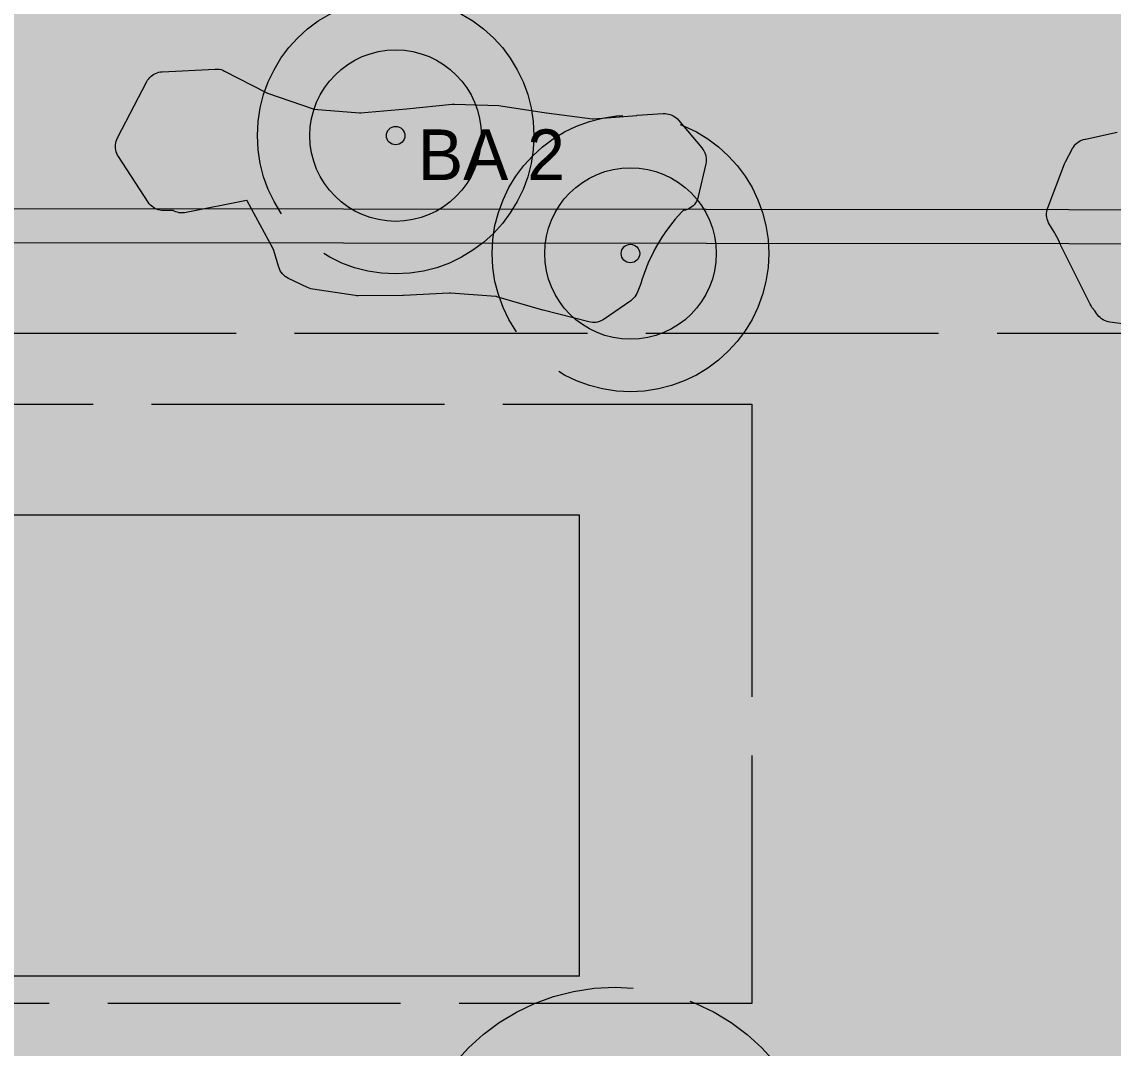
# Model space of a CAD drawing. Header units: metres. Extents: x 1 to 213, y 1 to 147.
# Drawn here: x 119.433 to 124.168, y 35.406 to 39.859 of the extents above; entities that cross this region are included whole.
import ezdxf

# ---------------------------------------------------------------- set-up
doc = ezdxf.new("R2010")
doc.units = ezdxf.units.M
doc.linetypes.add('DASHED', pattern=[1.524, 1.27, -0.254])
doc.layers.get('0').update_dxf_attribs({"lineweight": 0, "plot": 0})
for name, color, linetype, lineweight, plot in [('00-BASE-ARQUITECTURA', 8, 'Continuous', 0, False), ('PJ-ARBUSTOS', 82, 'Continuous', 0, False), ('PJ-COPA-ADULTA', 8, 'DASHED', 0, False), ('PJ-ETIQUETAS', 7, 'Continuous', 0, False), ('PJ-GRAVILLA', 42, 'Continuous', 0, False), ('PJ-MASAS', 92, 'Continuous', 0, False), ('PJ-MASAS-RELLENO', 92, 'Continuous', 0, False), ('PJ-PROTEGIDO', 30, 'DASHED', 0, False), ('PJ-VISIBILIDAD', 1, 'DASHED', 0, False)]:
    doc.layers.add(name, color=color, linetype=linetype, lineweight=lineweight, plot=plot)

# ---------------------------------------------------------------- blocks, each defined once
blk = doc.blocks.new('PJ_BA')
for radius in [0.372, 0.04]:
    blk.add_circle((0, 0), radius)
for tag, p, height in [('CODIGO', (0.15, 0.15), 0.2), ('ESPECIE', (0.15, -0.1), 0.15), ('ZONA', (0.15, -0.3), 0.15)]:
    blk.add_attdef(tag, p, '', height=height)

msp = doc.modelspace()

# ---------------------------------------------------------------- hatches: boundary and pattern name
at = {"layer": 'PJ-GRAVILLA'}
h = msp.add_hatch(dxfattribs=at)
h.set_pattern_fill('GRAVEL', scale=0.03)
h.paths.add_polyline_path([(110.243, 40.0403), (114.2999, 39.9962), (114.5204, 39.908), (129.9104, 39.908), (129.9544, 39.8198), (129.6458, 39.467), (129.6458, 39.2465), (129.9544, 38.4969), (140.1409, 15.9632), (139.7881, 15.9191), (134.5406, 16.6687), (130.7482, 16.8892), (127.7055, 17.5507), (127.4409, 17.7271), (125.9857, 18.1239), (123.7367, 19.1382), (121.9729, 20.1524), (120.0767, 21.5194), (118.4451, 22.9746), (116.8135, 24.7826), (114.9614, 27.3844), (114.344, 28.5309), (113.3739, 30.6917), (110.9045, 37.4385), (111.1249, 37.7472), (111.5218, 37.9677), (111.5218, 38.4087), (111.3454, 38.6291), (111.169, 38.6732), (110.7722, 38.4969), (110.5076, 38.6732), (110.0225, 39.8639), (110.243, 40.0403)])
at = {"layer": 'PJ-MASAS-RELLENO'}
for points in [[(124.047, 39.35), (124.0477, 39.3502), (124.1852, 39.3807), (124.187, 39.3811), (124.1888, 39.3818), (124.3855, 39.4659), (124.3897, 39.468), (124.5855, 39.5805), (124.591, 39.5834), (124.7799, 39.673), (124.789, 39.6767), (124.7984, 39.6792), (124.834, 39.6864), (124.8419, 39.6876), (124.8499, 39.688), (125.252, 39.688), (125.2602, 39.6875), (125.2683, 39.6863), (125.3895, 39.661), (125.3915, 39.6607), (125.5882, 39.63), (125.594, 39.6296), (125.7898, 39.6281), (125.7935, 39.6282), (125.9894, 39.6447), (125.995, 39.645), (126.1843, 39.6477), (126.1927, 39.6474), (126.2011, 39.6461), (126.3853, 39.6095), (126.3932, 39.6075), (126.4008, 39.6047), (126.5917, 39.5241), (126.596, 39.5222), (126.792, 39.4254), (126.7971, 39.4233), (126.993, 39.3582), (126.9951, 39.3576), (126.9972, 39.3575), (127.1934, 39.358), (127.1956, 39.3581), (127.1977, 39.3587), (127.3948, 39.4267), (127.3962, 39.4272), (127.3975, 39.4279), (127.595, 39.5308), (127.5986, 39.5326), (127.7898, 39.6205), (127.7975, 39.6235), (127.8054, 39.6258), (127.9886, 39.6675), (127.998, 39.6691), (128.0074, 39.6695), (128.1943, 39.6671), (128.2026, 39.6665), (128.3977, 39.6435), (128.4004, 39.6432), (128.5967, 39.6331), (128.6025, 39.6332), (128.7987, 39.6516), (128.8016, 39.652), (128.9873, 39.683), (128.9962, 39.684), (129.0053, 39.684), (129.0142, 39.6829), (129.2335, 39.6446), (129.241, 39.643), (129.2483, 39.6406), (129.2554, 39.6375), (129.2621, 39.6337), (129.2684, 39.6294), (129.2743, 39.6244), (129.2797, 39.6189), (129.2845, 39.6129), (129.2887, 39.6065), (129.2923, 39.5997), (129.3813, 39.4089), (129.3844, 39.4014), (129.3866, 39.3937), (129.3881, 39.3859), (129.3888, 39.3778), (129.3887, 39.3698), (129.3878, 39.3618), (129.386, 39.354), (129.3835, 39.3464), (129.3179, 39.1755), (129.3172, 39.1733), (129.3168, 39.1711), (129.2853, 38.9464), (129.2849, 38.9413), (129.283, 38.7281), (129.283, 38.7261), (129.2835, 38.7242), (129.3401, 38.5352), (129.3409, 38.5331), (129.3421, 38.5312), (129.4614, 38.3678), (129.4626, 38.3663), (129.4639, 38.365), (129.6252, 38.2138), (129.6256, 38.2135), (129.7774, 38.0694), (129.7823, 38.0644), (129.7867, 38.0589), (129.8996, 37.9059), (129.904, 37.8993), (129.9077, 37.8924), (129.9865, 37.7246), (129.9893, 37.7179), (129.9915, 37.7109), (130.0388, 37.5301), (130.0404, 37.5227), (130.0413, 37.5153), (130.0414, 37.5078), (130.0409, 37.5003), (130.0396, 37.4929), (130.0377, 37.4856), (130.0351, 37.4786), (129.9612, 37.3041), (129.9576, 37.2967), (129.9533, 37.2897), (129.8423, 37.1296), (129.8408, 37.1274), (129.7371, 36.9544), (129.7319, 36.9468), (129.6765, 36.8747), (129.6712, 36.8685), (129.6653, 36.8629), (129.6589, 36.8579), (129.5588, 36.7879), (129.5578, 36.7872), (129.5502, 36.7815), (129.5493, 36.7808), (129.5428, 36.7757), (129.5419, 36.7749), (129.5347, 36.7689), (129.5338, 36.7681), (129.4177, 36.6645), (129.4119, 36.6598), (129.4057, 36.6557), (129.3992, 36.6521), (129.3923, 36.6492), (129.247, 36.5953), (129.2381, 36.5926), (129.0265, 36.5412), (129.0199, 36.5398), (129.0133, 36.5391), (129.0065, 36.5389), (128.9027, 36.5403), (128.8946, 36.5409), (128.8867, 36.5422), (128.8789, 36.5443), (128.8714, 36.5472), (128.8642, 36.5508), (128.8575, 36.5551), (128.8433, 36.5652), (128.8417, 36.5662), (128.84, 36.5669), (128.8263, 36.5716), (128.8188, 36.5747), (128.8115, 36.5786), (128.8048, 36.5831), (128.7985, 36.5883), (128.7928, 36.5942), (128.7877, 36.6005), (128.7833, 36.6074), (128.7796, 36.6147), (128.7767, 36.6223), (128.7745, 36.6302), (128.7526, 36.7312), (128.7513, 36.7389), (128.7507, 36.7467), (128.751, 36.7546), (128.752, 36.7623), (128.78, 36.9193), (128.7817, 36.9265), (128.784, 36.9336), (128.7869, 36.9404), (128.7905, 36.9469), (128.7947, 36.9531), (128.8937, 37.0858), (128.8996, 37.0928), (128.9062, 37.099), (128.9135, 37.1045), (129.067, 37.2069), (129.0685, 37.208), (129.0684, 37.2099), (129.0533, 37.3981), (129.0531, 37.3999), (129.0522, 37.4014), (128.952, 37.5723), (128.951, 37.5738), (128.9499, 37.5752), (128.8163, 37.7315), (128.8144, 37.7336), (128.7297, 37.8195), (128.7249, 37.8248), (128.7207, 37.8304), (128.7169, 37.8364), (128.7137, 37.8427), (128.6799, 37.9175), (128.6797, 37.9182), (128.6779, 37.9222), (128.6776, 37.9228), (128.661, 37.9612), (128.6608, 37.9618), (128.6591, 37.9658), (128.6588, 37.9665), (128.4759, 38.4108), (128.4733, 38.4178), (128.4715, 38.425), (128.4703, 38.4324), (128.4698, 38.4398), (128.4695, 38.4583), (128.4694, 38.4601), (128.4691, 38.462), (128.4327, 38.6344), (128.4322, 38.6362), (128.4306, 38.6372), (128.2337, 38.7394), (128.2317, 38.7403), (128.2295, 38.741), (128.0331, 38.7914), (128.0311, 38.7918), (128.0291, 38.7918), (127.8324, 38.782), (127.8306, 38.7818), (127.8288, 38.7815), (127.6304, 38.7348), (127.6296, 38.7346), (127.4153, 38.6868), (127.4134, 38.6862), (127.4121, 38.6847), (127.2698, 38.4927), (127.2688, 38.4912), (127.2684, 38.4895), (127.2361, 38.3129), (127.2342, 38.3049), (127.2314, 38.297), (127.1648, 38.1338), (127.1633, 38.1304), (127.0835, 37.9585), (127.0824, 37.9561), (126.9889, 37.7713), (126.9857, 37.7655), (126.982, 37.76), (126.8716, 37.6102), (126.8666, 37.604), (126.861, 37.5984), (126.8549, 37.5934), (126.8484, 37.589), (126.8414, 37.5853), (126.8221, 37.5761), (126.8185, 37.5746), (126.7949, 37.5648), (126.7913, 37.5634), (126.7288, 37.541), (126.7251, 37.5398), (126.7007, 37.5324), (126.6969, 37.5313), (126.6325, 37.5152), (126.6287, 37.5144), (126.6037, 37.5094), (126.5998, 37.5087), (126.5342, 37.499), (126.5303, 37.4985), (126.5049, 37.496), (126.501, 37.4957), (126.4347, 37.4925), (126.4308, 37.4924), (126.4053, 37.4924), (126.4014, 37.4925), (126.3351, 37.4957), (126.3312, 37.496), (126.3058, 37.4985), (126.3019, 37.499), (126.2363, 37.5087), (126.2324, 37.5094), (126.2074, 37.5144), (126.2036, 37.5152), (126.1492, 37.5289), (126.1421, 37.531), (126.1352, 37.5338), (126.1286, 37.5372), (126.1224, 37.5412), (126.1165, 37.5458), (126.1111, 37.5508), (126.0024, 37.6633), (125.9979, 37.6684), (125.9938, 37.6738), (125.9902, 37.6796), (125.8884, 37.8599), (125.8864, 37.8637), (125.8041, 38.0298), (125.8028, 38.0322), (125.717, 38.1797), (125.7154, 38.1825), (125.6378, 38.3294), (125.6349, 38.3355), (125.6325, 38.3418), (125.6306, 38.3483), (125.5847, 38.542), (125.5842, 38.5439), (125.5827, 38.5451), (125.3757, 38.698), (125.374, 38.6992), (125.372, 38.6995), (125.1743, 38.724), (125.1725, 38.7242), (124.975, 38.7396), (124.9729, 38.7397), (124.9708, 38.7395), (124.7747, 38.7135), (124.7723, 38.7131), (124.77, 38.7123), (124.5737, 38.6352), (124.5698, 38.6335), (124.3895, 38.5393), (124.382, 38.5358), (124.3743, 38.5332), (124.3663, 38.5314), (124.3582, 38.5304), (124.35, 38.5302), (124.3419, 38.5309), (124.1531, 38.5561), (124.1454, 38.5575), (124.1378, 38.5597), (124.1305, 38.5626), (124.1235, 38.5662), (124.1169, 38.5705), (124.1108, 38.5754), (124.1052, 38.5809), (124.1001, 38.5869), (124.0956, 38.5934), (124.0908, 38.6012), (124.0877, 38.6055), (124.077, 38.6186), (124.0718, 38.6259), (124.0674, 38.6336), (123.9406, 38.8891), (123.9375, 38.8961), (123.9338, 38.9059), (123.9316, 38.9106), (123.9145, 38.9421), (123.9132, 38.9444), (123.8908, 38.9799), (123.8868, 38.9871), (123.8835, 38.9947), (123.8811, 39.0025), (123.8794, 39.0106), (123.8786, 39.0188), (123.8786, 39.027), (123.8795, 39.0352), (123.8812, 39.0433), (123.8838, 39.0511), (123.957, 39.2429), (123.9609, 39.2515), (123.9909, 39.3086), (123.9949, 39.3154), (123.9996, 39.3218), (124.0048, 39.3276), (124.0106, 39.333), (124.0169, 39.3377), (124.0237, 39.3418), (124.0308, 39.3452), (124.0382, 39.3479), (124.0458, 39.3498), (124.047, 39.35)], [(119.9751, 39.5993), (119.9789, 39.6058), (119.9833, 39.612), (119.9883, 39.6177), (119.9937, 39.6229), (119.9997, 39.6276), (120.006, 39.6316), (120.0128, 39.6351), (120.0198, 39.6379), (120.027, 39.6401), (120.0344, 39.6415), (120.042, 39.6423), (120.2721, 39.6541), (120.2805, 39.6541), (120.2889, 39.6532), (120.2972, 39.6514), (120.3052, 39.6488), (120.3129, 39.6453), (120.4933, 39.5521), (120.4986, 39.5498), (120.6965, 39.4812), (120.698, 39.4807), (120.6997, 39.4805), (120.8984, 39.4633), (120.9002, 39.4632), (120.902, 39.4633), (121.1022, 39.4819), (121.2994, 39.5013), (121.3097, 39.5017), (121.5018, 39.4957), (121.5115, 39.4948), (121.7084, 39.4645), (121.7093, 39.4644), (121.9089, 39.4383), (121.911, 39.4381), (121.9131, 39.4382), (122.1009, 39.4531), (122.1021, 39.4532), (122.2159, 39.4605), (122.2234, 39.4606), (122.2308, 39.46), (122.2382, 39.4588), (122.2454, 39.4568), (122.2524, 39.4542), (122.2592, 39.4509), (122.2656, 39.4471), (122.2716, 39.4426), (122.2772, 39.4376), (122.2822, 39.4321), (122.3832, 39.312), (122.3881, 39.3055), (122.3923, 39.2985), (122.3958, 39.2911), (122.3986, 39.2833), (122.4005, 39.2754), (122.4016, 39.2673), (122.4019, 39.2591), (122.4013, 39.2509), (122.3999, 39.2428), (122.3678, 39.1011), (122.3657, 39.0936), (122.3629, 39.0864), (122.3594, 39.0794), (122.3553, 39.0729), (122.3506, 39.0668), (122.3452, 39.0611), (122.3394, 39.056), (122.3331, 39.0515), (122.3264, 39.0476), (122.3193, 39.0444), (122.312, 39.0419), (122.3045, 39.0401), (122.3016, 39.0396), (122.3002, 39.0383), (122.2974, 39.0355), (122.2961, 39.0341), (122.2675, 39.0025), (122.2662, 39.0011), (122.2581, 38.9912), (122.2569, 38.9896), (122.2218, 38.9424), (122.2207, 38.9408), (122.2136, 38.9302), (122.2126, 38.9285), (122.1823, 38.878), (122.1814, 38.8763), (122.1753, 38.8651), (122.1745, 38.8633), (122.1493, 38.8101), (122.1485, 38.8083), (122.1436, 38.7965), (122.1429, 38.7947), (122.1231, 38.7393), (122.1225, 38.7374), (122.118, 38.7228), (122.1168, 38.719), (122.1089, 38.6969), (122.1058, 38.6896), (122.1014, 38.6801), (122.0974, 38.6728), (122.0927, 38.6658), (122.0872, 38.6594), (122.0812, 38.6537), (122.0746, 38.6485), (121.9588, 38.5685), (121.9524, 38.5644), (121.9455, 38.561), (121.9384, 38.5583), (121.9311, 38.5563), (121.9236, 38.5549), (121.916, 38.5543), (121.9084, 38.5544), (121.9009, 38.5552), (121.8934, 38.5568), (121.6952, 38.6077), (121.6928, 38.6084), (121.4939, 38.6661), (121.4918, 38.6666), (121.4897, 38.6668), (121.2921, 38.6812), (121.2872, 38.6812), (121.0894, 38.6713), (121.0857, 38.6712), (120.8915, 38.6705), (120.8854, 38.6707), (120.8793, 38.6714), (120.6949, 38.6992), (120.6872, 38.7008), (120.6797, 38.7031), (120.6725, 38.7061), (120.5899, 38.7453), (120.5825, 38.7493), (120.5756, 38.754), (120.5693, 38.7594), (120.5635, 38.7654), (120.5584, 38.772), (120.5541, 38.7791), (120.5504, 38.7866), (120.5476, 38.7945), (120.5245, 38.8708), (120.5239, 38.8728), (120.523, 38.8746), (120.4099, 39.0829), (120.4089, 39.0845), (120.407, 39.0842), (120.1463, 39.0311), (120.1388, 39.0299), (120.1312, 39.0295), (120.1236, 39.0298), (120.1161, 39.0308), (120.1087, 39.0325), (120.1015, 39.0349), (120.0945, 39.0379), (120.0913, 39.0396), (120.0894, 39.0397), (120.0854, 39.0399), (120.0836, 39.04), (120.0484, 39.04), (120.0405, 39.0404), (120.0327, 39.0415), (120.025, 39.0435), (120.0175, 39.0462), (120.0104, 39.0496), (120.0036, 39.0537), (119.9972, 39.0585), (119.9914, 39.0639), (119.9861, 39.0698), (119.9815, 39.0762), (119.852, 39.2743), (119.8481, 39.2809), (119.8449, 39.2879), (119.8423, 39.2952), (119.8405, 39.3026), (119.8394, 39.3102), (119.839, 39.3179), (119.8393, 39.3256), (119.8404, 39.3332), (119.8423, 39.3407), (119.8448, 39.348), (119.848, 39.355), (119.9751, 39.5993)]]:
    msp.add_hatch(color=7, dxfattribs=at).paths.add_polyline_path(points)

# ---------------------------------------------------------------- linework, layer by layer
at = {"layer": '00-BASE-ARQUITECTURA'}
for points in [[(116.1062, 39.0525), (127.1234, 39.0419)], [(116.1062, 38.9043), (127.1234, 38.8937)], [(121.8529, 35.7187), (121.8529, 37.719), (117.3444, 37.719), (117.3444, 35.7187)], [(121.8529, 35.7187), (117.3444, 35.7187)]]:
    msp.add_lwpolyline(points, dxfattribs=at)
at = {"layer": 'PJ-COPA-ADULTA'}
for centre, radius in [((121.0547, 39.3651), 0.6), ((122.0735, 38.8536), 0.6), ((122.0074, 34.7706), 0.9)]:
    msp.add_circle(centre, radius, dxfattribs=at)
at = {"layer": 'PJ-MASAS'}
msp.add_lwpolyline([(119.9751, 39.5993), (119.9789, 39.6058), (119.9833, 39.612), (119.9883, 39.6177), (119.9937, 39.6229), (119.9997, 39.6276), (120.006, 39.6316), (120.0128, 39.6351), (120.0198, 39.6379), (120.027, 39.6401), (120.0344, 39.6415), (120.042, 39.6423), (120.2721, 39.6541), (120.2805, 39.6541), (120.2889, 39.6532), (120.2972, 39.6514), (120.3052, 39.6488), (120.3129, 39.6453), (120.4933, 39.5521), (120.4986, 39.5498), (120.6965, 39.4812), (120.698, 39.4807), (120.6997, 39.4805), (120.8984, 39.4633), (120.9002, 39.4632), (120.902, 39.4633), (121.1022, 39.4819), (121.2994, 39.5013), (121.3097, 39.5017), (121.5018, 39.4957), (121.5115, 39.4948), (121.7084, 39.4645), (121.7093, 39.4644), (121.9089, 39.4383), (121.911, 39.4381), (121.9131, 39.4382), (122.1009, 39.4531), (122.1021, 39.4532), (122.2159, 39.4605), (122.2234, 39.4606), (122.2308, 39.46), (122.2382, 39.4588), (122.2454, 39.4568), (122.2524, 39.4542), (122.2592, 39.4509), (122.2656, 39.4471), (122.2716, 39.4426), (122.2772, 39.4376), (122.2822, 39.4321), (122.3832, 39.312), (122.3881, 39.3055), (122.3923, 39.2985), (122.3958, 39.2911), (122.3986, 39.2833), (122.4005, 39.2754), (122.4016, 39.2673), (122.4019, 39.2591), (122.4013, 39.2509), (122.3999, 39.2428), (122.3678, 39.1011), (122.3657, 39.0936), (122.3629, 39.0864), (122.3594, 39.0794), (122.3553, 39.0729), (122.3506, 39.0668), (122.3452, 39.0611), (122.3394, 39.056), (122.3331, 39.0515), (122.3264, 39.0476), (122.3193, 39.0444), (122.312, 39.0419), (122.3045, 39.0401), (122.3016, 39.0396), (122.3002, 39.0383), (122.2974, 39.0355), (122.2961, 39.0341), (122.2675, 39.0025), (122.2662, 39.0011), (122.2581, 38.9912), (122.2569, 38.9896), (122.2218, 38.9424), (122.2207, 38.9408), (122.2136, 38.9302), (122.2126, 38.9285), (122.1823, 38.878), (122.1814, 38.8763), (122.1753, 38.8651), (122.1745, 38.8633), (122.1493, 38.8101), (122.1485, 38.8083), (122.1436, 38.7965), (122.1429, 38.7947), (122.1231, 38.7393), (122.1225, 38.7374), (122.118, 38.7228), (122.1168, 38.719), (122.1089, 38.6969), (122.1058, 38.6896), (122.1014, 38.6801), (122.0974, 38.6728), (122.0927, 38.6658), (122.0872, 38.6594), (122.0812, 38.6537), (122.0746, 38.6485), (121.9588, 38.5685), (121.9524, 38.5644), (121.9455, 38.561), (121.9384, 38.5583), (121.9311, 38.5563), (121.9236, 38.5549), (121.916, 38.5543), (121.9084, 38.5544), (121.9009, 38.5552), (121.8934, 38.5568), (121.6952, 38.6077), (121.6928, 38.6084), (121.4939, 38.6661), (121.4918, 38.6666), (121.4897, 38.6668), (121.2921, 38.6812), (121.2872, 38.6812), (121.0894, 38.6713), (121.0857, 38.6712), (120.8915, 38.6705), (120.8854, 38.6707), (120.8793, 38.6714), (120.6949, 38.6992), (120.6872, 38.7008), (120.6797, 38.7031), (120.6725, 38.7061), (120.5899, 38.7453), (120.5825, 38.7493), (120.5756, 38.754), (120.5693, 38.7594), (120.5635, 38.7654), (120.5584, 38.772), (120.5541, 38.7791), (120.5504, 38.7866), (120.5476, 38.7945), (120.5245, 38.8708), (120.5239, 38.8728), (120.523, 38.8746), (120.4099, 39.0829), (120.4089, 39.0845), (120.407, 39.0842), (120.1463, 39.0311), (120.1388, 39.0299), (120.1312, 39.0295), (120.1236, 39.0298), (120.1161, 39.0308), (120.1087, 39.0325), (120.1015, 39.0349), (120.0945, 39.0379), (120.0913, 39.0396), (120.0894, 39.0397), (120.0854, 39.0399), (120.0836, 39.04), (120.0484, 39.04), (120.0405, 39.0404), (120.0327, 39.0415), (120.025, 39.0435), (120.0175, 39.0462), (120.0104, 39.0496), (120.0036, 39.0537), (119.9972, 39.0585), (119.9914, 39.0639), (119.9861, 39.0698), (119.9815, 39.0762), (119.852, 39.2743), (119.8481, 39.2809), (119.8449, 39.2879), (119.8423, 39.2952), (119.8405, 39.3026), (119.8394, 39.3102), (119.839, 39.3179), (119.8393, 39.3256), (119.8404, 39.3332), (119.8423, 39.3407), (119.8448, 39.348), (119.848, 39.355), (119.9751, 39.5993)], close=True, dxfattribs=at)
msp.add_lwpolyline([(124.3419, 38.5309), (124.1531, 38.5561), (124.1454, 38.5575), (124.1378, 38.5597), (124.1305, 38.5626), (124.1235, 38.5662), (124.1169, 38.5705), (124.1108, 38.5754), (124.1052, 38.5809), (124.1001, 38.5869), (124.0956, 38.5934), (124.0908, 38.6012), (124.0877, 38.6055), (124.077, 38.6186), (124.0718, 38.6259), (124.0674, 38.6336), (123.9406, 38.8891), (123.9375, 38.8961), (123.9338, 38.9059), (123.9316, 38.9106), (123.9145, 38.9421), (123.9132, 38.9444), (123.8908, 38.9799), (123.8868, 38.9871), (123.8835, 38.9947), (123.8811, 39.0025), (123.8794, 39.0106), (123.8786, 39.0188), (123.8786, 39.027), (123.8795, 39.0352), (123.8812, 39.0433), (123.8838, 39.0511), (123.957, 39.2429), (123.9609, 39.2515), (123.9909, 39.3086), (123.9949, 39.3154), (123.9996, 39.3218), (124.0048, 39.3276), (124.0106, 39.333), (124.0169, 39.3377), (124.0237, 39.3418), (124.0308, 39.3452), (124.0382, 39.3479), (124.0458, 39.3498), (124.047, 39.35), (124.047, 39.35), (124.0477, 39.3502), (124.1852, 39.3807)], dxfattribs=at)
at = {"layer": 'PJ-PROTEGIDO'}
msp.add_lwpolyline([(113.9, 35.6), (113.9, 38.2), (122.6, 38.2), (122.6, 35.6), (113.9, 35.6)], close=True, dxfattribs=at)
at = {"layer": 'PJ-VISIBILIDAD'}
msp.add_lwpolyline([(114.5204, 38.508), (128.4358, 38.508), (128.6599, 37.9638), (128.6787, 37.9202), (137.8607, 17.6087), (134.7385, 18.0547), (134.6218, 18.0664), (130.9387, 18.2805), (128.2617, 18.8625), (128.2175, 18.8919), (128.0883, 18.9684), (127.9517, 19.0306), (127.8093, 19.0777), (126.4606, 19.4456), (124.375, 20.3861), (122.7332, 21.3302), (120.9543, 22.6126), (119.4336, 23.9689), (117.9071, 25.6605)], dxfattribs=at)

# ---------------------------------------------------------------- block references
at = {"layer": 'PJ-ARBUSTOS'}
for p in [(121.0547, 39.3651), (122.0735, 38.8536)]:
    msp.add_blockref('PJ_BA', p, dxfattribs=at)

# ---------------------------------------------------------------- texts
at = {"layer": 'PJ-ETIQUETAS'}
msp.add_text('BA 2', height=0.22, dxfattribs=at).set_placement((121.1514, 39.1719))

doc.saveas('drawing.dxf')
